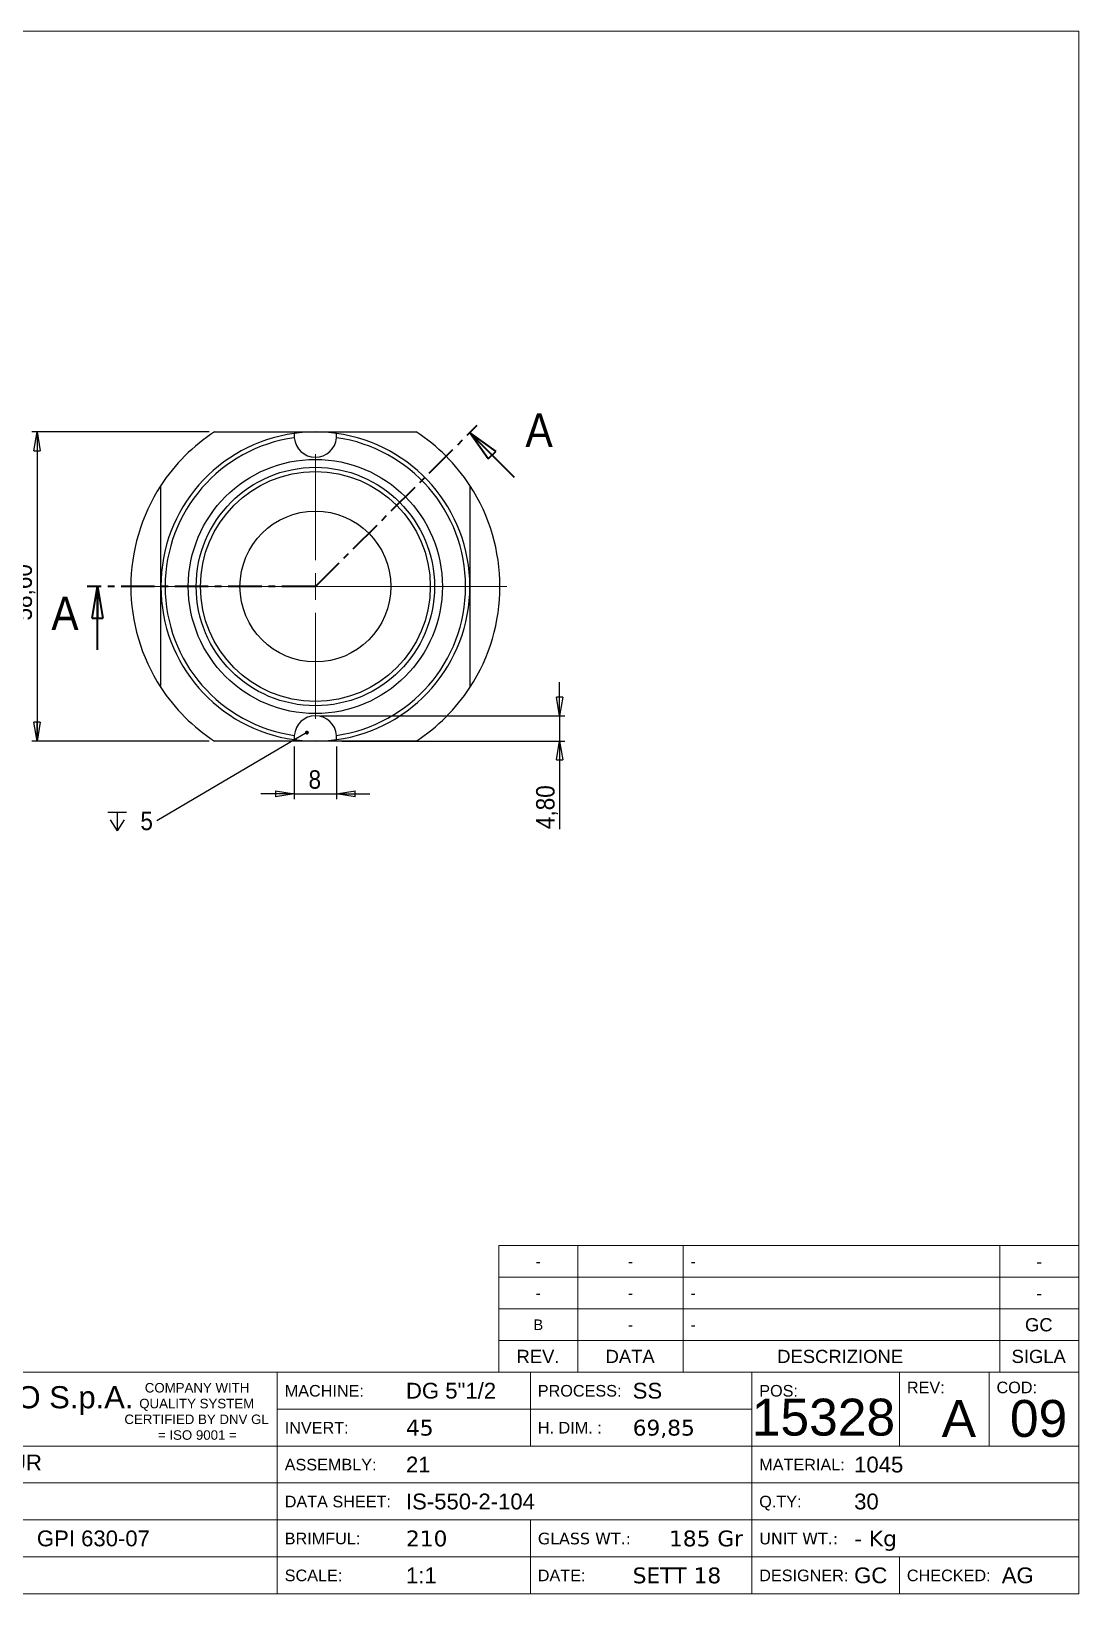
# Model space of a CAD drawing. Header units: millimetres. Extents: x 0 to 419, y 1 to 297.
# Drawn here: x 220.3 to 419, y 1 to 297.2 of the extents above; entities that cross this region are included whole.
import ezdxf

# ---------------------------------------------------------------- set-up
doc = ezdxf.new("R2010")
doc.units = ezdxf.units.MM
doc.linetypes.add('SLD-Catena', pattern=[10.16, 6.35, -1.27, 1.27, -1.27])
doc.linetypes.add('SLD-Solido', pattern=[0])
doc.layers.add('D', color=3, linetype='SLD-Solido', lineweight=25)
doc.layers.add('SEZ', color=6, linetype='SLD-Catena', lineweight=35)
doc.layers.add('Q', color=2, linetype='SLD-Solido')
doc.styles.add('SLDTEXTSTYLE0', font='arial.ttf')
doc.styles.add('SLDTEXTSTYLE1', font='verdana.ttf')
doc.styles.add('SLDTEXTSTYLE3', font='GOTHIC.TTF', dxfattribs={"width": 0.913})
doc.styles.get("Standard").update_dxf_attribs({"font": 'GOTHIC.TTF'})
doc.dimstyles.new('SLDDIMSTYLE0', dxfattribs={"dimtxt": 3.5, "dimasz": 3.556, "dimexe": 0, "dimexo": 0.0625, "dimgap": 0.875, "dimtad": 1, "dimrnd": 1e-09, "dimzin": 12, "dimdsep": 46, "dimtxsty": 'SLDTEXTSTYLE3', "dimblk1": 'CLOSED', "dimblk2": 'CLOSED', "dimsah": 1, "dimcen": 0.09, "dimadec": 0, "dimazin": 3, "dimtfac": 1, "dimtofl": 0, "dimtmove": 0, "dimatfit": 3, "dimldrblk": 'CLOSED', "dimfxl": 0, "dimfrac": 2, "dimtolj": 1, "dimtzin": 12, "dimarcsym": 0})
doc.dimstyles.new('SLDDIMSTYLE1', dxfattribs={"dimtxt": 3.5, "dimasz": 3.556, "dimexe": 0, "dimexo": 0.0625, "dimgap": 0.875, "dimtad": 1, "dimrnd": 1e-09, "dimzin": 12, "dimdsep": 46, "dimtxsty": 'SLDTEXTSTYLE3', "dimblk1": 'CLOSED', "dimblk2": 'CLOSED', "dimsah": 1, "dimcen": 0.09, "dimadec": 0, "dimazin": 3, "dimtfac": 1, "dimtmove": 0, "dimatfit": 0, "dimldrblk": 'CLOSED', "dimfxl": 0, "dimfrac": 2, "dimtolj": 1, "dimtzin": 12, "dimarcsym": 0})
doc.dimstyles.new('SLDDIMSTYLE2', dxfattribs={"dimtxt": 0.18, "dimasz": 0.762, "dimexe": 0, "dimexo": 0.0625, "dimgap": 0, "dimtad": 0, "dimtih": 1, "dimtoh": 1, "dimdec": 0, "dimrnd": 1e-09, "dimzin": 0, "dimdsep": 46, "dimtxsty": 'Standard', "dimblk1": 'DOT', "dimblk2": 'DOT', "dimsah": 1, "dimcen": 0.09, "dimadec": 0, "dimazin": 0, "dimtfac": 0.762, "dimtdec": 0, "dimtofl": 0, "dimtmove": 0, "dimatfit": 3, "dimldrblk": 'DOT', "dimfxl": 0, "dimfrac": 2, "dimtolj": 1, "dimtzin": 0, "dimarcsym": 0})

# ---------------------------------------------------------------- blocks, each defined once
blk = doc.blocks.new('SW_NOTE_0')
at = {"color": 0, "char_height": 1.8, "attachment_point": 2, "style": 'SLDTEXTSTYLE0'}
for s, insert in [('COMPANY WITH', (10.06, 2.32)), ('QUALITY SYSTEM', (9.99, -0.67)), ('CERTIFIED BY DNV GL', (9.97, -3.66)), ('= ISO 9001 =', (10.12, -6.64))]:
    blk.add_mtext(s, dxfattribs=dict(at, insert=insert))
blk = doc.blocks.new('_CLOSED')
at = {"color": 0, "linetype": 'ByBlock', "lineweight": -2}
for p, q in [((-1, 0.166667), (0, 0)), ((-1, 0.166667), (-1, -0.166667)), ((0, 0), (-1, -0.166667)), ((0, 0), (-1, 0))]:
    blk.add_line(p, q, dxfattribs=at)
blk = doc.blocks.new('_D')
at = {"layer": 'Q'}
for p, q in [((254.09, 221.24), (220.45, 221.24)), ((221.45, 221.24), (221.45, 162.64)), ((254.09, 162.64), (220.45, 162.64))]:
    blk.add_line(p, q, dxfattribs=at)
at = {"layer": 'Q', "xscale": 3.556, "yscale": 3.556}
for p, rotation in [((221.45, 221.24, 67.4), 90.00000000000041), ((221.45, 162.64, 67.4), 270.0000000000004)]:
    blk.add_blockref('_CLOSED', p, dxfattribs=dict(at, rotation=rotation))
at = {"layer": 'Q', "insert": (216.98, 185.49), "char_height": 3.5, "attachment_point": 1, "rotation": 90, "style": 'SLDTEXTSTYLE3'}
blk.add_mtext('58,60', dxfattribs=at)
blk = doc.blocks.new('_D_1')
at = {"layer": 'Q'}
for p, q in [((320.57, 167.44), (320.57, 173.79)), ((275.24, 167.44), (321.57, 167.44)), ((320.57, 167.44), (320.57, 162.64)), ((279.24, 162.64), (321.57, 162.64)), ((320.57, 162.64), (320.57, 145.95))]:
    blk.add_line(p, q, dxfattribs=at)
at = {"layer": 'Q', "xscale": 3.556, "yscale": 3.556}
for p, rotation in [((320.57, 167.44, -24.1), 270.0000000000004), ((320.57, 162.64, -24.1), 90.0000000000004)]:
    blk.add_blockref('_CLOSED', p, dxfattribs=dict(at, rotation=rotation))
at = {"layer": 'Q', "insert": (316.1, 145.95), "char_height": 3.5, "attachment_point": 1, "rotation": 90, "style": 'SLDTEXTSTYLE3'}
blk.add_mtext('4,80', dxfattribs=at)
blk = doc.blocks.new('_D_2')
at = {"layer": 'Q'}
for p, q in [((270.24, 161.64), (270.24, 151.64)), ((278.24, 161.64), (278.24, 151.64)), ((270.24, 152.64), (263.89, 152.64)), ((270.24, 152.64), (278.24, 152.64)), ((278.24, 152.64), (284.59, 152.64))]:
    blk.add_line(p, q, dxfattribs=at)
at = {"layer": 'Q', "xscale": 3.556, "yscale": 3.556}
blk.add_blockref('_CLOSED', (270.24, 152.64, -24.1), dxfattribs=at)
at = {"layer": 'Q', "xscale": 3.556, "yscale": 3.556, "rotation": 180.0000000000004}
blk.add_blockref('_CLOSED', (278.24, 152.64, -24.1), dxfattribs=at)
at = {"layer": 'Q', "insert": (272.94, 157.11), "char_height": 3.5, "attachment_point": 1, "style": 'SLDTEXTSTYLE3'}
blk.add_mtext('8', dxfattribs=at)
blk = doc.blocks.new('SW_SYMBOL_HOLE_DEPTH')
at = {"color": 0}
for p, q in [((0, 875), (800, 875)), ((400, 875), (400, 75)), ((100, 555), (400, 75)), ((700, 555), (400, 75))]:
    blk.add_line(p, q, dxfattribs=at)
blk = doc.blocks.new('SW_NOTE_2')
at = {"color": 0, "xscale": 0.004470703125, "yscale": 0.004470703125, "zscale": 0.004470703125}
blk.add_blockref('SW_SYMBOL_HOLE_DEPTH', (-9.31, -2.27), dxfattribs=at)
at = {"color": 0, "insert": (-4.31, 1.72), "char_height": 3.5, "attachment_point": 1, "style": 'SLDTEXTSTYLE3'}
blk.add_mtext(' 5', dxfattribs=at)
blk = doc.blocks.new('_DOT')
at = {"color": 0, "linetype": 'ByBlock', "lineweight": -2}
blk.add_line((-0.5, 0), (-1, 0), dxfattribs=at)
at = {"color": 0, "linetype": 'ByBlock', "const_width": 0.5}
blk.add_lwpolyline([(-0.25, 0, 1), (0.25, 0, 1)], format="xyb", close=True, dxfattribs=at)
blk = doc.blocks.new('SW_CENTERMARKSYMBOL_0')
at = {"color": 0, "linetype": 'SLD-Solido', "lineweight": 18}
for p, q in [((0, 5), (0, 25.1)), ((-5, 0), (-25.1, 0)), ((0, 0), (-2.5, 0)), ((0, 0), (0, 2.5)), ((0, 0), (0, -2.5)), ((0, 0), (2.5, 0)), ((5, 0), (25.1, 0)), ((0, -5), (0, -25.1))]:
    blk.add_line(p, q, dxfattribs=at)

msp = doc.modelspace()

# ---------------------------------------------------------------- linework, layer by layer
at = {"color": 179, "linetype": 'SLD-Solido', "lineweight": 18}
for p, q in [((-0.04367, 297.20307), (419.02127, 297.20307)), ((419.02127, 297.20307), (419.02127, 0.99925)), ((419.02127, 66.99925), (309.02127, 66.99925)), ((309.02127, 66.99925), (309.02127, 42.99925)), ((324.02127, 66.99925), (324.02127, 42.99925)), ((344.02127, 66.99925), (344.02127, 42.99925)), ((404.02127, 66.99925), (404.02127, 42.99925)), ((419.02127, 66.99925), (419.02127, 42.99925)), ((419.02127, 60.99925), (309.02127, 60.99925)), ((419.02127, 54.99925), (309.02127, 54.99925)), ((419.02127, 48.99925), (309.02127, 48.99925)), ((419.02127, 42.99925), (142.02127, 42.99925)), ((267.02127, 0.99925), (267.02127, 42.99925)), ((419.02127, 42.99925), (309.02127, 42.99925)), ((315.02127, 28.99925), (315.02127, 42.99925)), ((357.02127, 0.99925), (357.02127, 42.99925)), ((385.02127, 28.99925), (385.02127, 42.99925)), ((402.02127, 28.99925), (402.02127, 42.99925)), ((419.02127, 0.99925), (419.02127, 42.99925)), ((357.02127, 35.99925), (267.02127, 35.99925)), ((419.02127, 28.99925), (142.02127, 28.99925)), ((419.02127, 21.99925), (142.02127, 21.99925)), ((419.02127, 14.99925), (142.02127, 14.99925)), ((315.02127, 0.99925), (315.02127, 14.99925)), ((419.02127, 7.99925), (142.02127, 7.99925)), ((385.02127, 0.99925), (385.02127, 7.99925)), ((419.02127, 0.99925), (-0.04367, 0.99925)), ((419.02127, 0.99925), (142.02127, 0.99925)), ((142.02127, 0.99925), (419.02127, 0.99925))]:
    msp.add_line(p, q, dxfattribs=at)
at = {"color": 7, "linetype": 'SLD-Solido', "lineweight": 18}
msp.add_line((310.56977, 191.94098), (237.90577, 191.94098), dxfattribs=at)
at = {"layer": 'D'}
for p, q in [((255.09332, 221.24099), (274.23777, 221.24099)), ((270.23777, 220.96666), (270.23777, 220.44098)), ((270.23777, 220.44098), (270.2479, 220.15644)), ((274.23777, 221.24099), (293.38222, 221.24099)), ((278.22764, 220.15644), (278.23777, 220.44098)), ((278.23777, 220.44098), (278.23777, 220.96666)), ((244.93777, 191.94098), (244.93777, 211.08544)), ((303.53777, 211.08544), (303.53777, 191.94098)), ((244.93777, 172.79653), (244.93777, 191.94098)), ((303.53777, 191.94098), (303.53777, 172.79653)), ((270.2479, 163.72553), (270.23777, 163.44098)), ((270.23777, 163.44098), (270.23777, 162.91531)), ((278.23777, 163.44098), (278.22764, 163.72553)), ((278.23777, 162.91531), (278.23777, 163.44098)), ((274.23777, 162.64098), (255.09332, 162.64098)), ((293.38222, 162.64098), (274.23777, 162.64098))]:
    msp.add_line(p, q, dxfattribs=at)
for radius in [24.1, 22.6, 21.79615, 14.3]:
    msp.add_circle((274.23777, 191.94098), radius, dxfattribs=at)
for centre, radius, start, end in [((274.23777, 191.94098), 35, 123.1603691, 146.8396309), ((274.23777, 191.94098), 29.3, 97.8464523, 262.1535477), ((274.23777, 191.94098), 28.49615, 98.0486683, 261.9513317), ((274.23777, 191.94098), 29.3, 82.1535477, 97.8464523), ((274.23777, 220.44098), 4, 184.0793107, 355.9206893), ((274.23777, 191.94098), 28.49615, 278.0486683, 81.9513317), ((274.23777, 191.94098), 29.3, 277.8464523, 82.1535477), ((274.23777, 191.94098), 35, 33.1603691, 56.8396309), ((274.23777, 191.94098), 35, 146.8396309, 213.1603691), ((274.23777, 191.94098), 35, 326.8396309, 33.1603691), ((274.23777, 191.94098), 35, 213.1603691, 236.8396309), ((274.23777, 191.94098), 35, 303.1603691, 326.8396309), ((274.23777, 163.44098), 4, 4.0793107, 175.9206893), ((274.23777, 191.94098), 29.3, 262.1535477, 277.8464523)]:
    msp.add_arc(centre, radius, start, end, dxfattribs=at)
at = {"layer": 'SEZ'}
for q in [(304.9271, 222.49662), (230.93077, 191.94098)]:
    msp.add_line((274.23777, 191.94098), q, dxfattribs=at)
at = {"layer": 'SEZ', "linetype": 'SLD-Solido'}
for p, q in [((311.97654, 212.58172), (303.5098, 221.0855)), ((232.93077, 179.94098), (232.93077, 191.94098))]:
    msp.add_line(p, q, dxfattribs=at)

# ---------------------------------------------------------------- block references
at = {"color": 7, "linetype": 'SLD-Solido', "lineweight": 18}
msp.add_blockref('SW_CENTERMARKSYMBOL_0', (274.23777, 191.94098), dxfattribs=at)
for name, p in [('SW_NOTE_2', (244.17547, 147.52885)), ('SW_NOTE_0', (241.74127, 38.62892))]:
    msp.add_blockref(name, p)
at = {"layer": 'SEZ', "xscale": 6, "yscale": 6}
for p, rotation in [((303.5098, 221.0855), 134.874934743197), ((232.93077, 191.94098), 90.0000000000004)]:
    msp.add_blockref('_CLOSED', p, dxfattribs=dict(at, rotation=rotation))

# ---------------------------------------------------------------- texts
for s, insert, char_height, attachment_point, style in [('-', (316.50082, 64.99405), 2, 2, 'SLDTEXTSTYLE0'), ('-', (334.00082, 64.99405), 2, 2, 'SLDTEXTSTYLE0'), ('-', (345.42127, 64.99405), 2, 1, 'SLDTEXTSTYLE0'), ('-', (411.49571, 65.24275), 2.5, 2, 'SLDTEXTSTYLE0'), ('-', (316.50082, 58.99405), 2, 2, 'SLDTEXTSTYLE0'), ('-', (334.00082, 58.99405), 2, 2, 'SLDTEXTSTYLE0'), ('-', (345.42127, 58.99405), 2, 1, 'SLDTEXTSTYLE0'), ('-', (411.49571, 59.24275), 2.5, 2, 'SLDTEXTSTYLE0'), ('B', (316.51195, 52.99405), 2, 2, 'SLDTEXTSTYLE0'), ('-', (334.00082, 52.99405), 2, 2, 'SLDTEXTSTYLE0'), ('-', (345.42127, 52.99405), 2, 1, 'SLDTEXTSTYLE0'), ('GC', (411.44312, 53.24275), 2.5, 2, 'SLDTEXTSTYLE0'), ('REV.', (316.45903, 47.24275), 2.5, 2, 'SLDTEXTSTYLE0'), ('DATA', (333.93348, 47.24275), 2.5, 2, 'SLDTEXTSTYLE0'), ('DESCRIZIONE', (373.7658, 47.24275), 2.5, 2, 'SLDTEXTSTYLE0'), ('SIGLA', (411.42273, 47.24275), 2.5, 2, 'SLDTEXTSTYLE0'), (' GIANCARLO PEREGO S.p.A.', (159.21041, 40.35501), 4.2, 1, 'SLDTEXTSTYLE0'), ('MACHINE:', (268.42127, 40.57656), 2.2, 1, 'SLDTEXTSTYLE0'), ('DG 5"1/2', (291.42127, 40.99145), 3, 1, 'SLDTEXTSTYLE0'), ('PROCESS:', (316.42127, 40.57656), 2.2, 1, 'SLDTEXTSTYLE0'), ('SS', (334.42127, 40.99145), 3, 1, 'SLDTEXTSTYLE0'), ('POS:', (358.42127, 40.57656), 2.2, 1, 'SLDTEXTSTYLE0'), ('REV:', (386.42127, 41.20959), 2.2, 1, 'SLDTEXTSTYLE0'), ('COD:', (403.42127, 41.20959), 2.2, 1, 'SLDTEXTSTYLE0'), ('15328', (384.19648, 37.98105), 7, 3, 'SLDTEXTSTYLE0'), ('A', (399.5401, 37.73105), 7, 3, 'SLDTEXTSTYLE0'), ('09', (416.84096, 37.73105), 7, 3, 'SLDTEXTSTYLE0'), ('INVERT: ', (268.42127, 33.57656), 2.2, 1, 'SLDTEXTSTYLE0'), ('45', (291.42127, 33.98459), 3, 1, 'SLDTEXTSTYLE1'), ('H. DIM. :', (316.42127, 33.57656), 2.2, 1, 'SLDTEXTSTYLE0'), ('69,85', (334.42127, 33.98459), 3, 1, 'SLDTEXTSTYLE1'), ('SYSTEMPACK MANUFAKTUR', (163.46768, 27.37448), 3, 1, 'SLDTEXTSTYLE0'), ('21', (291.42127, 26.99145), 3, 1, 'SLDTEXTSTYLE0'), ('1045', (376.42127, 26.99145), 3, 1, 'SLDTEXTSTYLE0'), ('ASSEMBLY: ', (268.42127, 26.57656), 2.2, 1, 'SLDTEXTSTYLE0'), ('MATERIAL:', (358.42127, 26.57656), 2.2, 1, 'SLDTEXTSTYLE0'), ('DATA SHEET:', (268.42127, 19.57656), 2.2, 1, 'SLDTEXTSTYLE0'), ('IS-550-2-104', (291.42127, 19.99145), 3, 1, 'SLDTEXTSTYLE0'), ('Q.TY: ', (358.42127, 19.57656), 2.2, 1, 'SLDTEXTSTYLE0'), ('30', (376.42127, 19.99145), 3, 1, 'SLDTEXTSTYLE0'), ('GPI 630-07', (221.42127, 12.99145), 3, 1, 'SLDTEXTSTYLE0'), ('BRIMFUL: ', (268.42127, 12.57656), 2.2, 1, 'SLDTEXTSTYLE0'), ('210', (291.42127, 12.98459), 3, 1, 'SLDTEXTSTYLE1'), ('GLASS WT.:', (316.42127, 12.57153), 2.2, 1, 'SLDTEXTSTYLE1'), ('185 Gr', (355.35044, 12.98459), 3, 3, 'SLDTEXTSTYLE1'), ('UNIT WT.: ', (358.42127, 12.57153), 2.2, 1, 'SLDTEXTSTYLE1'), ('- Kg', (376.42127, 12.98459), 3, 1, 'SLDTEXTSTYLE1'), ('1:1', (291.42127, 5.99145), 3, 1, 'SLDTEXTSTYLE0'), ('SETT 18', (334.42127, 5.98459), 3, 1, 'SLDTEXTSTYLE1'), ('GC', (376.42127, 5.99145), 3, 1, 'SLDTEXTSTYLE0'), ('AG', (404.42127, 5.99145), 3, 1, 'SLDTEXTSTYLE0'), ('SCALE: ', (268.42127, 5.57656), 2.2, 1, 'SLDTEXTSTYLE0'), ('DATE:', (316.42127, 5.57656), 2.2, 1, 'SLDTEXTSTYLE0'), ('DESIGNER:', (358.42127, 5.57656), 2.2, 1, 'SLDTEXTSTYLE0'), ('CHECKED:', (386.42127, 5.57656), 2.2, 1, 'SLDTEXTSTYLE0')]:
    msp.add_mtext(s, dxfattribs=dict(insert=insert, char_height=char_height, attachment_point=attachment_point, style=style))
at = {"layer": 'SEZ', "char_height": 6.35, "attachment_point": 1, "style": 'SLDTEXTSTYLE3'}
for insert in [(314.08144, 224.76548), (224.16433, 190.02902)]:
    msp.add_mtext('A', dxfattribs=dict(at, insert=insert))

# ---------------------------------------------------------------- dimensions: what is measured, and where the dimension line sits
at = {"layer": 'Q'}
for base, p1, p2, dimstyle, picture, middle in [((221.45443, 162.64098), (255.09332, 221.24098), (255.09332, 162.64098), 'SLDDIMSTYLE0', '_D', (221.45443, 191.31158)), ((320.56977, 162.64098), (274.23777, 167.44098), (278.23777, 162.64098), 'SLDDIMSTYLE1', '_D_1', (320.56977, 150.47223))]:
    dim = msp.add_linear_dim(base=base, p1=p1, p2=p2, angle=90, dimstyle=dimstyle, dxfattribs=at)
    dim.commit()
    dim.dimension.update_dxf_attribs({"geometry": picture, "text_midpoint": middle, "dimtype": 160})
dim = msp.add_linear_dim(base=(278.23777, 152.64098), p1=(270.23777, 162.64098), p2=(278.23777, 162.64098), dimstyle='SLDDIMSTYLE1', dxfattribs=at)
dim.commit()
dim.dimension.update_dxf_attribs({"geometry": '_D_2', "text_midpoint": (274.23777, 152.64098), "dimtype": 160})

# ---------------------------------------------------------------- leaders
msp.add_leader([(272.62583, 164.24817), (244.17547, 147.52885)], dimstyle='SLDDIMSTYLE2')

doc.saveas('drawing.dxf')
